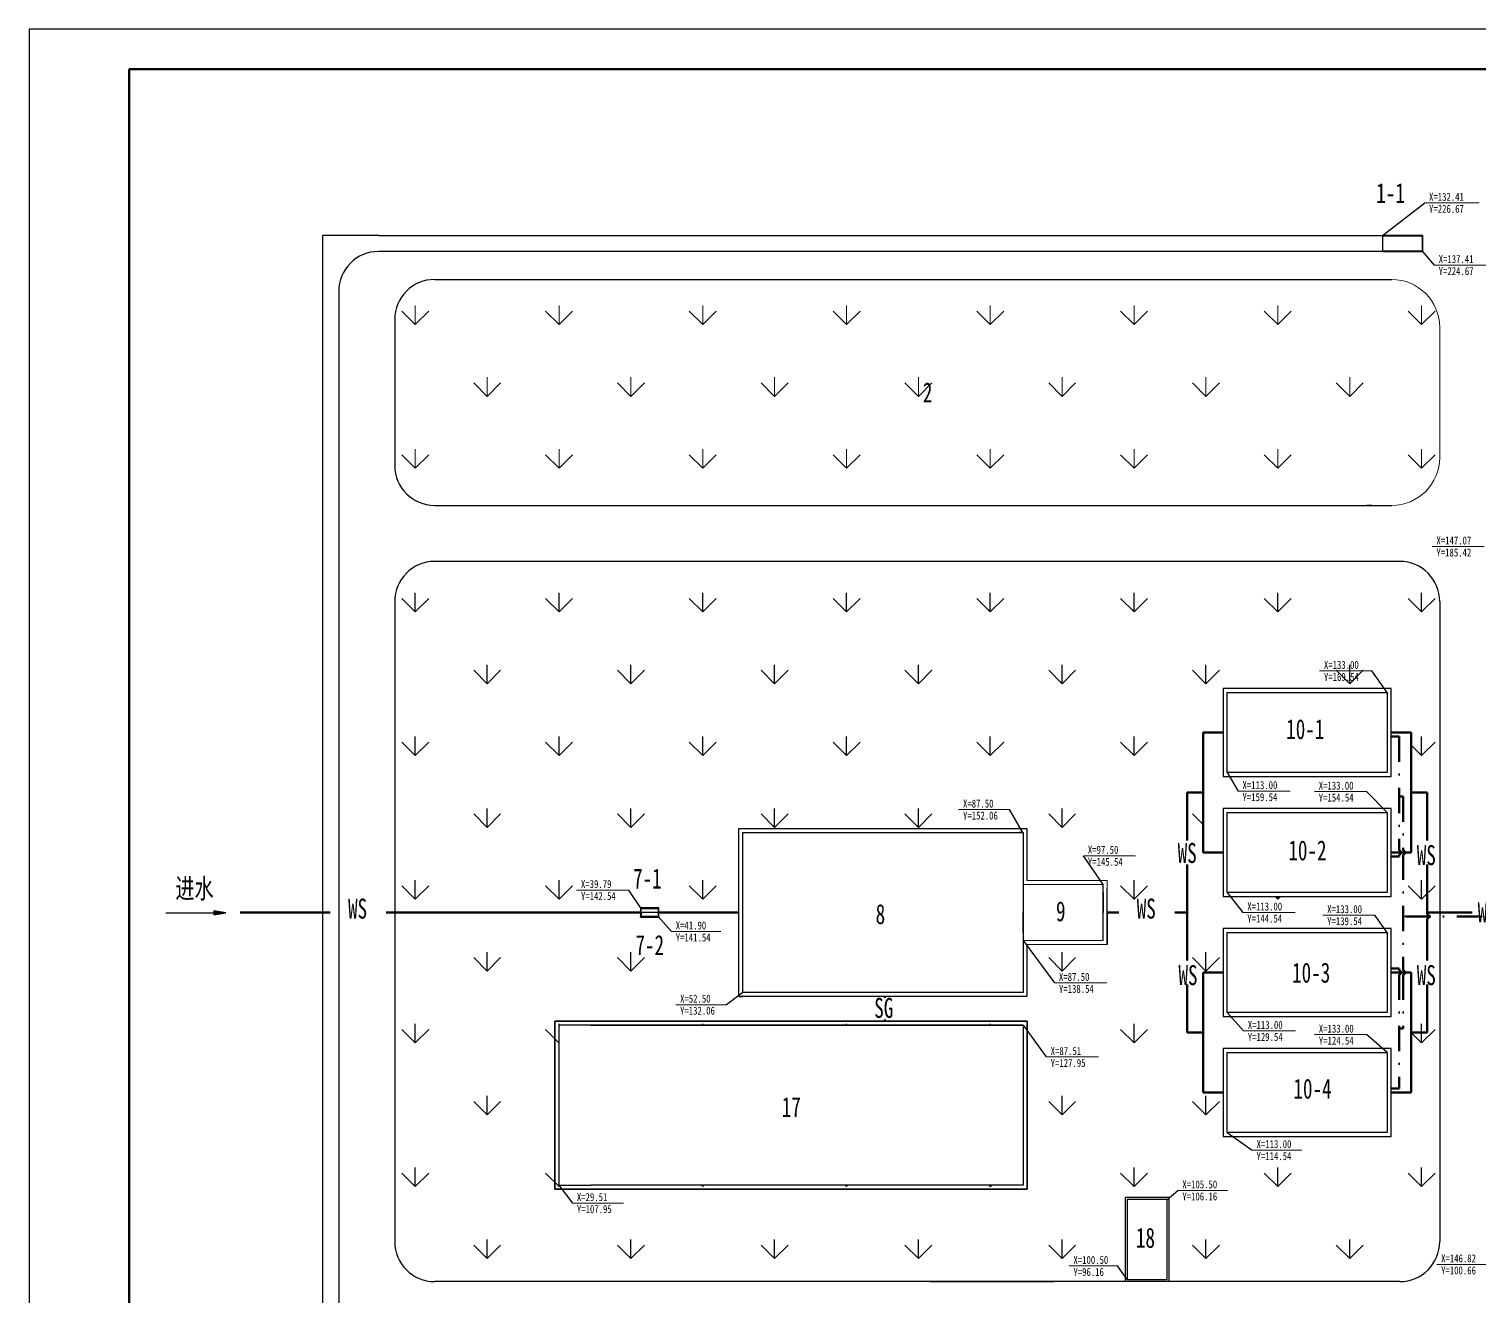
# Model space of a CAD drawing. Header units: millimetres. Extents: x 676 to 2703, y 109 to 703.
# Drawn here: x 675.8 to 1038.4, y 385.5 to 702.5 of the extents above; entities that cross this region are included whole.
import ezdxf
from ezdxf.enums import TextEntityAlignment as Align

# ---------------------------------------------------------------- set-up
doc = ezdxf.new("R2010")
doc.units = ezdxf.units.MM
doc.linetypes.add('ACAD_ISO02W100', pattern=[15, 12, -3])
doc.linetypes.add('DASHDOT2', pattern=[12.7, 6.35, -3.175, 0, -3.175])
doc.layers.get('0').update_dxf_attribs({"lineweight": 25})
doc.layers.add('图层1', color=3, linetype='Continuous', lineweight=70)
doc.layers.add('图层7', color=97, linetype='Continuous', lineweight=70)
doc.layers.add('图层2', color=5, linetype='Continuous', lineweight=70, plot=False)
doc.layers.add('图层5', color=6, linetype='Continuous', lineweight=70, plot=False)
doc.styles.add('Dim_ZB', font='txt', dxfattribs={"width": 0.8})
doc.styles.get("Standard").update_dxf_attribs({"font": 'txt', "bigfont": 'gbcbig.shx'})
doc.dimstyles.new('副本 ISO-25', dxfattribs={"dimtxt": 2.5, "dimasz": 2.5, "dimexe": 2, "dimexo": 2, "dimtad": 1, "dimlfac": 500, "dimtxsty": 'Standard', "dimblk": 'ARCHTICK', "dimcen": 2.5, "dimadec": 0, "dimazin": 0, "dimtfac": 1, "dimtmove": 0, "dimatfit": 3, "dimfxl": 1, "dimarcsym": 0})

# ---------------------------------------------------------------- blocks, each defined once
blk = doc.blocks.new('_ArchTick')
at = {"color": 0, "linetype": 'ByBlock', "const_width": 0.15}
blk.add_lwpolyline([(-0.5, -0.5), (0.5, 0.5)], dxfattribs=at)
blk = doc.blocks.new('*U20')
at = {"lineweight": 0}
blk.add_line((0, 0), (13.65, 0), dxfattribs=at)
at = {"lineweight": 0, "style": 'Dim_ZB', "width": 0.8}
blk.add_text(' X=132.41 ', height=2, dxfattribs=at).set_placement((0, 0.5))
blk.add_text(' Y=226.67 ', height=2, dxfattribs=at).set_placement((0, -0.5), align=Align.TOP_LEFT)
blk = doc.blocks.new('*U21')
at = {"lineweight": 0}
blk.add_line((0, 0), (13.65, 0), dxfattribs=at)
at = {"lineweight": 0, "style": 'Dim_ZB', "width": 0.8}
blk.add_text(' X=137.41 ', height=2, dxfattribs=at).set_placement((0, 0.5))
blk.add_text(' Y=224.67 ', height=2, dxfattribs=at).set_placement((0, -0.5), align=Align.TOP_LEFT)
blk = doc.blocks.new('*U25')
at = {"lineweight": 0}
blk.add_line((0, 0), (-13.02, 0), dxfattribs=at)
at = {"lineweight": 0, "style": 'Dim_ZB', "width": 0.8}
blk.add_text(' X=39.79 ', height=2, dxfattribs=at).set_placement((-13.02, 0.5))
blk.add_text(' Y=142.54 ', height=2, dxfattribs=at).set_placement((-13.02, -0.5), align=Align.TOP_LEFT)
blk = doc.blocks.new('*U26')
at = {"lineweight": 0}
blk.add_line((0, 0), (12.39, 0), dxfattribs=at)
at = {"lineweight": 0, "style": 'Dim_ZB', "width": 0.8}
blk.add_text(' X=41.90 ', height=2, dxfattribs=at).set_placement((0, 0.5))
blk.add_text(' Y=141.54 ', height=2, dxfattribs=at).set_placement((0, -0.5), align=Align.TOP_LEFT)
blk = doc.blocks.new('*U27')
at = {"lineweight": 0}
blk.add_line((0, 0), (-12.71, 0), dxfattribs=at)
at = {"lineweight": 0, "style": 'Dim_ZB', "width": 0.8}
blk.add_text(' X=52.50 ', height=2, dxfattribs=at).set_placement((-12.71, 0.5))
blk.add_text(' Y=132.06 ', height=2, dxfattribs=at).set_placement((-12.71, -0.5), align=Align.TOP_LEFT)
blk = doc.blocks.new('*U28')
at = {"lineweight": 0}
blk.add_line((0, 0), (-12.71, 0), dxfattribs=at)
at = {"lineweight": 0, "style": 'Dim_ZB', "width": 0.8}
blk.add_text(' X=87.50 ', height=2, dxfattribs=at).set_placement((-12.71, 0.5))
blk.add_text(' Y=152.06 ', height=2, dxfattribs=at).set_placement((-12.71, -0.5), align=Align.TOP_LEFT)
blk = doc.blocks.new('*U29')
at = {"lineweight": 0}
blk.add_line((0, 0), (13.02, 0), dxfattribs=at)
at = {"lineweight": 0, "style": 'Dim_ZB', "width": 0.8}
blk.add_text(' X=87.51 ', height=2, dxfattribs=at).set_placement((0, 0.5))
blk.add_text(' Y=127.95 ', height=2, dxfattribs=at).set_placement((0, -0.5), align=Align.TOP_LEFT)
blk = doc.blocks.new('*U30')
at = {"lineweight": 0}
blk.add_line((0, 0), (12.71, 0), dxfattribs=at)
at = {"lineweight": 0, "style": 'Dim_ZB', "width": 0.8}
blk.add_text(' X=29.51 ', height=2, dxfattribs=at).set_placement((0, 0.5))
blk.add_text(' Y=107.95 ', height=2, dxfattribs=at).set_placement((0, -0.5), align=Align.TOP_LEFT)
blk = doc.blocks.new('*U31')
at = {"lineweight": 0}
blk.add_line((0, 0), (-13.02, 0), dxfattribs=at)
at = {"lineweight": 0, "style": 'Dim_ZB', "width": 0.8}
blk.add_text(' X=133.00 ', height=2, dxfattribs=at).set_placement((-13.02, 0.5))
blk.add_text(' Y=169.54 ', height=2, dxfattribs=at).set_placement((-13.02, -0.5), align=Align.TOP_LEFT)
blk = doc.blocks.new('*U32')
at = {"lineweight": 0}
blk.add_line((0, 0), (13.02, 0), dxfattribs=at)
at = {"lineweight": 0, "style": 'Dim_ZB', "width": 0.8}
blk.add_text(' X=113.00 ', height=2, dxfattribs=at).set_placement((0, 0.5))
blk.add_text(' Y=159.54 ', height=2, dxfattribs=at).set_placement((0, -0.5), align=Align.TOP_LEFT)
blk = doc.blocks.new('*U33')
at = {"lineweight": 0}
blk.add_line((0, 0), (-13.02, 0), dxfattribs=at)
at = {"lineweight": 0, "style": 'Dim_ZB', "width": 0.8}
blk.add_text(' X=133.00 ', height=2, dxfattribs=at).set_placement((-13.02, 0.5))
blk.add_text(' Y=154.54 ', height=2, dxfattribs=at).set_placement((-13.02, -0.5), align=Align.TOP_LEFT)
blk = doc.blocks.new('*U34')
at = {"lineweight": 0}
blk.add_line((0, 0), (13.02, 0), dxfattribs=at)
at = {"lineweight": 0, "style": 'Dim_ZB', "width": 0.8}
blk.add_text(' X=113.00 ', height=2, dxfattribs=at).set_placement((0, 0.5))
blk.add_text(' Y=144.54 ', height=2, dxfattribs=at).set_placement((0, -0.5), align=Align.TOP_LEFT)
blk = doc.blocks.new('*U35')
at = {"lineweight": 0}
blk.add_line((0, 0), (-13.02, 0), dxfattribs=at)
at = {"lineweight": 0, "style": 'Dim_ZB', "width": 0.8}
blk.add_text(' X=133.00 ', height=2, dxfattribs=at).set_placement((-13.02, 0.5))
blk.add_text(' Y=139.54 ', height=2, dxfattribs=at).set_placement((-13.02, -0.5), align=Align.TOP_LEFT)
blk = doc.blocks.new('*U36')
at = {"lineweight": 0}
blk.add_line((0, 0), (13.02, 0), dxfattribs=at)
at = {"lineweight": 0, "style": 'Dim_ZB', "width": 0.8}
blk.add_text(' X=113.00 ', height=2, dxfattribs=at).set_placement((0, 0.5))
blk.add_text(' Y=129.54 ', height=2, dxfattribs=at).set_placement((0, -0.5), align=Align.TOP_LEFT)
blk = doc.blocks.new('*U37')
at = {"lineweight": 0}
blk.add_line((0, 0), (-13.02, 0), dxfattribs=at)
at = {"lineweight": 0, "style": 'Dim_ZB', "width": 0.8}
blk.add_text(' X=133.00 ', height=2, dxfattribs=at).set_placement((-13.02, 0.5))
blk.add_text(' Y=124.54 ', height=2, dxfattribs=at).set_placement((-13.02, -0.5), align=Align.TOP_LEFT)
blk = doc.blocks.new('*U38')
at = {"lineweight": 0}
blk.add_line((0, 0), (12.39, 0), dxfattribs=at)
at = {"lineweight": 0, "style": 'Dim_ZB', "width": 0.8}
blk.add_text(' X=113.00 ', height=2, dxfattribs=at).set_placement((0, 0.5))
blk.add_text(' Y=114.54 ', height=2, dxfattribs=at).set_placement((0, -0.5), align=Align.TOP_LEFT)
blk = doc.blocks.new('*U39')
at = {"lineweight": 0}
blk.add_line((0, 0), (12.39, 0), dxfattribs=at)
at = {"lineweight": 0, "style": 'Dim_ZB', "width": 0.8}
blk.add_text(' X=105.50 ', height=2, dxfattribs=at).set_placement((0, 0.5))
blk.add_text(' Y=106.16 ', height=2, dxfattribs=at).set_placement((0, -0.5), align=Align.TOP_LEFT)
blk = doc.blocks.new('*U40')
at = {"lineweight": 0}
blk.add_line((0, 0), (-12.08, 0), dxfattribs=at)
at = {"lineweight": 0, "style": 'Dim_ZB', "width": 0.8}
blk.add_text(' X=100.50 ', height=2, dxfattribs=at).set_placement((-12.08, 0.5))
blk.add_text(' Y=96.16 ', height=2, dxfattribs=at).set_placement((-12.08, -0.5), align=Align.TOP_LEFT)
blk = doc.blocks.new('*U75')
at = {"lineweight": 0}
blk.add_line((0, 0), (-13.02, 0), dxfattribs=at)
at = {"lineweight": 0, "style": 'Dim_ZB', "width": 0.8}
blk.add_text(' X=146.82 ', height=2, dxfattribs=at).set_placement((-13.02, 0.5))
blk.add_text(' Y=100.66 ', height=2, dxfattribs=at).set_placement((-13.02, -0.5), align=Align.TOP_LEFT)
blk = doc.blocks.new('*U77')
at = {"lineweight": 0}
blk.add_line((0, 0), (-13.02, 0), dxfattribs=at)
at = {"lineweight": 0, "style": 'Dim_ZB', "width": 0.8}
blk.add_text(' X=147.07 ', height=2, dxfattribs=at).set_placement((-13.02, 0.5))
blk.add_text(' Y=185.42 ', height=2, dxfattribs=at).set_placement((-13.02, -0.5), align=Align.TOP_LEFT)
blk = doc.blocks.new('*U84')
at = {"lineweight": 0}
blk.add_line((0, 0), (13.02, 0), dxfattribs=at)
at = {"lineweight": 0, "style": 'Dim_ZB', "width": 0.8}
blk.add_text(' X=87.50 ', height=2, dxfattribs=at).set_placement((0, 0.5))
blk.add_text(' Y=138.54 ', height=2, dxfattribs=at).set_placement((0, -0.5), align=Align.TOP_LEFT)
blk = doc.blocks.new('*U85')
at = {"lineweight": 0}
blk.add_line((0, 0), (13.02, 0), dxfattribs=at)
at = {"lineweight": 0, "style": 'Dim_ZB', "width": 0.8}
blk.add_text(' X=97.50 ', height=2, dxfattribs=at).set_placement((0, 0.5))
blk.add_text(' Y=145.54 ', height=2, dxfattribs=at).set_placement((0, -0.5), align=Align.TOP_LEFT)

msp = doc.modelspace()

# ---------------------------------------------------------------- hatches: boundary and pattern name
at = {"lineweight": 0}
h = msp.add_hatch(dxfattribs=at)
h.set_pattern_fill('GRASS', color=256, style=0)
h.paths.add_polyline_path([(1028.315166, 627.888366, 0.4142135624), (1016.315166, 639.888366), (777.177861, 639.888366, 0.4142135624), (767.177861, 629.888366), (767.177861, 593.402496, 0.4142135624), (777.177861, 583.402496), (1016.315166, 583.402496, 0.4142135624), (1028.315166, 595.402496)])
h.paths.add_polyline_path([(1251.912795, 559.402496, 0.4142135624), (1241.912795, 569.402496), (1064.315166, 569.402496), (1064.315166, 557.402496), (1063.315166, 557.402496), (1042.315166, 557.402496), (1042.315166, 480.638366), (1062.259768, 480.638366, -0.5773498974), (1063.125794, 482.138365), (1063.071742, 509.638366), (1067.181812, 509.638366), (1067.181812, 523.838366), (1075.181812, 523.838366), (1075.181812, 534.838366), (1076.181812, 534.838366), (1127.181812, 534.838366), (1127.181812, 533.838366), (1127.181812, 509.838366), (1127.181812, 508.838366), (1075.181812, 508.838366), (1075.181812, 509.838366), (1075.181812, 521.838366), (1069.181812, 521.838366), (1069.181812, 496.638366), (1075.181812, 496.638366), (1075.181812, 506.638366), (1075.181812, 507.638366), (1127.181812, 507.638366), (1127.181812, 506.638366), (1127.181812, 482.638366), (1127.181812, 481.638366), (1127.181812, 480.638366), (1127.181812, 456.638366), (1127.181812, 455.638366), (1076.181812, 455.638366), (1075.181812, 455.638366), (1075.181812, 466.638366), (1069.181812, 466.638366), (1069.181812, 441.438366), (1075.181812, 441.438366), (1075.181812, 453.438366), (1075.181812, 454.438366), (1127.181812, 454.438366), (1127.181812, 453.438366), (1127.181812, 429.438366), (1127.181812, 428.438366), (1076.181812, 428.438366), (1075.181812, 428.438366), (1075.181812, 440.438366), (1069.181812, 440.438366), (1068.181812, 440.438366), (1068.181812, 454.638366), (1064.181812, 454.638366), (1064.181812, 480.638366), (1042.315166, 480.638366), (1042.315166, 409.374237), (1063.315166, 409.374237), (1063.315166, 408.874237), (1063.315166, 389.374237), (1241.912795, 389.374237, 0.4142135624), (1251.912795, 399.374237)])
h.paths.add_polyline_path([(1157.181812, 465.638366), (1157.181812, 466.638366), (1157.181812, 484.638366), (1157.181812, 485.638366), (1179.181812, 485.638366), (1179.181812, 484.638366), (1179.181812, 465.638366), (1178.181812, 465.638366)], flags=16)
h.paths.add_polyline_path([(1158.181812, 466.638366), (1158.181812, 484.638366), (1178.181812, 484.638366), (1178.181812, 466.638366)], flags=0)
h.paths.add_polyline_path([(1158.181812, 489.638366), (1158.181812, 490.638366), (1158.181812, 498.638366), (1158.181812, 499.638366), (1178.181812, 499.638366), (1178.181812, 498.638366), (1178.181812, 489.638366), (1177.181812, 489.638366)], flags=16)
h.paths.add_polyline_path([(1159.181812, 490.638366), (1159.181812, 498.638366), (1177.181812, 498.638366), (1177.181812, 490.638366)], flags=0)
h.paths.add_polyline_path([(1075.181812, 480.638366), (1075.181812, 481.638366), (1075.181812, 494.638366), (1069.181812, 494.638366), (1069.181812, 495.138366, -0.4142135624), (1068.681812, 495.638366), (1068.181812, 495.638366), (1068.181812, 496.138366, -0.4142135624), (1067.681812, 496.638366), (1067.181812, 496.638366), (1067.181812, 507.138366, -0.2679491924), (1066.315787, 507.638366), (1065.181812, 507.638366), (1065.181812, 481.638366), (1065.181812, 455.638366), (1067.681812, 455.638366, -0.4142135624), (1068.181812, 456.138366), (1068.181812, 466.138366, -1), (1068.181812, 467.138366), (1068.181812, 467.638366), (1068.681812, 467.638366, -0.4142135624), (1069.181812, 468.138366), (1069.181812, 468.638366), (1075.181812, 468.638366)], flags=17)
h.paths.add_polyline_path([(898.097899, 615.395431), (902.577899, 615.395431), (902.577899, 607.895431), (898.097899, 607.895431)], flags=24)
h.paths.add_polyline_path([(1059.968475, 536.812093), (1071.101808, 536.812093), (1071.101808, 539.812093), (1059.968475, 539.812093)], flags=24)
h.paths.add_polyline_path([(1059.968475, 539.812093), (1071.368475, 539.812093), (1071.368475, 542.812093), (1059.968475, 542.812093)], flags=24)
h.paths.add_polyline_path([(1144.964383, 510.071229), (1156.097717, 510.071229), (1156.097717, 513.071229), (1144.964383, 513.071229)], flags=24)
h.paths.add_polyline_path([(1144.964383, 513.071229), (1156.364383, 513.071229), (1156.364383, 516.071229), (1144.964383, 516.071229)], flags=24)
h.paths.add_polyline_path([(1051.647365, 510.280228), (1063.314032, 510.280228), (1063.314032, 513.280228), (1051.647365, 513.280228)], flags=24)
h.paths.add_polyline_path([(1051.647365, 513.280228), (1063.047365, 513.280228), (1063.047365, 516.280228), (1051.647365, 516.280228)], flags=24)
h.paths.add_polyline_path([(1144.672684, 487.436229), (1156.339351, 487.436229), (1156.339351, 490.436229), (1144.672684, 490.436229)], flags=24)
h.paths.add_polyline_path([(1144.672684, 490.436229), (1156.072684, 490.436229), (1156.072684, 493.436229), (1144.672684, 493.436229)], flags=24)
h.paths.add_polyline_path([(1047.691441, 490.858717), (1058.824774, 490.858717), (1058.824774, 493.858717), (1047.691441, 493.858717)], flags=24)
h.paths.add_polyline_path([(1047.691441, 493.858717), (1059.091441, 493.858717), (1059.091441, 496.858717), (1047.691441, 496.858717)], flags=24)
h.paths.add_polyline_path([(1142.408488, 449.388456), (1154.075155, 449.388456), (1154.075155, 452.388456), (1142.408488, 452.388456)], flags=24)
h.paths.add_polyline_path([(1142.408488, 452.388456), (1153.808488, 452.388456), (1153.808488, 455.388456), (1142.408488, 455.388456)], flags=24)
h.paths.add_polyline_path([(1050.446378, 457.594893), (1062.113045, 457.594893), (1062.113045, 460.594893), (1050.446378, 460.594893)], flags=24)
h.paths.add_polyline_path([(1050.446378, 460.594893), (1061.846378, 460.594893), (1061.846378, 463.594893), (1050.446378, 463.594893)], flags=24)
h.paths.add_polyline_path([(1131.403788, 421.562021), (1142.537122, 421.562021), (1142.537122, 424.562021), (1131.403788, 424.562021)], flags=24)
h.paths.add_polyline_path([(1131.403788, 424.562021), (1142.803788, 424.562021), (1142.803788, 427.562021), (1131.403788, 427.562021)], flags=24)
h.paths.add_polyline_path([(1161.777855, 500.493813), (1173.177855, 500.493813), (1173.177855, 503.493813), (1161.777855, 503.493813)], flags=24)
h.paths.add_polyline_path([(1161.777855, 503.493813), (1172.911188, 503.493813), (1172.911188, 506.493813), (1161.777855, 506.493813)], flags=24)
h.paths.add_polyline_path([(1144.614844, 494.503585), (1156.281511, 494.503585), (1156.281511, 497.503585), (1144.614844, 497.503585)], flags=24)
h.paths.add_polyline_path([(1144.614844, 497.503585), (1156.014844, 497.503585), (1156.014844, 500.503585), (1144.614844, 500.503585)], flags=24)
h.paths.add_polyline_path([(1182.45745, 484.496758), (1194.124117, 484.496758), (1194.124117, 487.496758), (1182.45745, 487.496758)], flags=24)
h.paths.add_polyline_path([(1182.45745, 487.496758), (1193.85745, 487.496758), (1193.85745, 490.496758), (1182.45745, 490.496758)], flags=24)
h.paths.add_polyline_path([(1162.373159, 456.600146), (1174.039826, 456.600146), (1174.039826, 459.600146), (1162.373159, 459.600146)], flags=24)
h.paths.add_polyline_path([(1162.373159, 459.600146), (1174.039826, 459.600146), (1174.039826, 462.600146), (1162.373159, 462.600146)], flags=24)
h.paths.add_polyline_path([(1165.417526, 490.06438), (1170.946098, 490.06438), (1170.946098, 485.56438), (1165.417526, 485.56438)], flags=24)
h.paths.add_polyline_path([(1039.136115, 523.642433), (1048.836115, 523.642433), (1048.836115, 516.142433), (1039.136115, 516.142433)], flags=9)
h.paths.add_polyline_path([(1129.158294, 467.934875), (1136.438294, 467.934875), (1136.438294, 460.377732), (1129.158294, 460.377732)], flags=24)
h.paths.add_polyline_path([(1129.215556, 454.90998), (1136.495556, 454.90998), (1136.495556, 447.352837), (1129.215556, 447.352837)], flags=24)
h.paths.add_polyline_path([(1129.158294, 505.522716), (1136.438294, 505.522716), (1136.438294, 497.965573), (1129.158294, 497.965573)], flags=24)
h.paths.add_polyline_path([(1129.215556, 518.547611), (1136.495556, 518.547611), (1136.495556, 510.990468), (1129.215556, 510.990468)], flags=24)
h.paths.add_polyline_path([(1042.60143, 447.22416), (1049.94143, 447.22416), (1049.94143, 439.067018), (1042.60143, 439.067018)], flags=24)
h.paths.add_polyline_path([(1227.333511, 474.370965), (1234.613511, 474.370965), (1234.613511, 466.813822), (1227.333511, 466.813822)], flags=24)
h.paths.add_polyline_path([(1143.93299, 486.370965), (1151.21299, 486.370965), (1151.21299, 478.813822), (1143.93299, 478.813822)], flags=24)
h.paths.add_polyline_path([(1036.528708, 485.463868), (1043.808708, 485.463868), (1043.808708, 477.906725), (1036.528708, 477.906725)], flags=9)
h.paths.add_polyline_path([(1165.199629, 479.445976), (1171.919629, 479.445976), (1171.919629, 471.945976), (1165.199629, 471.945976)], flags=8)
h.paths.add_polyline_path([(1163.78295, 498.787663), (1170.56295, 498.787663), (1170.56295, 491.23052), (1163.78295, 491.23052)], flags=8)
at = {"lineweight": 25}
h = msp.add_hatch(dxfattribs=at)
h.set_pattern_fill('GRASS', color=256, style=0)
h.paths.add_polyline_path([(974.181812, 536.638366), (974.181812, 537.638366), (1016.181812, 537.638366), (1016.181812, 536.638366), (1016.181812, 526.638366), (1021.181812, 526.638366), (1021.181812, 496.638366), (1019.681812, 496.638366, -0.4142135624), (1019.181812, 496.138366), (1019.181812, 480.638366), (1019.742574, 480.638366), (1025.681812, 480.638366, 0.4142135624), (1025.181812, 481.138366), (1025.181812, 481.638366), (1028.315166, 481.638366), (1028.315166, 559.402496, 0.4142135624), (1018.315166, 569.402496), (777.177861, 569.402496, 0.4142135624), (767.177861, 559.402496), (767.177861, 481.638366), (828.561812, 481.638366), (828.561812, 482.638366), (828.561812, 482.838366), (833.181812, 482.838366), (833.181812, 482.638366), (833.181812, 481.638366), (853.181812, 481.638366), (853.181812, 502.609411), (925.111046, 502.609411), (925.111046, 487.638366), (945.181812, 487.638366), (945.181812, 481.638366), (945.181812, 475.638366), (944.181812, 475.638366), (925.111046, 475.638366), (925.111046, 460.667322), (853.181812, 460.667322), (853.181812, 481.638366), (833.181812, 481.638366), (833.181812, 480.438366), (832.981812, 480.438366), (828.561812, 480.438366), (828.561812, 480.638366), (828.561812, 481.638366), (767.177861, 481.638366), (767.177861, 399.374237, 0.4142135624), (777.177861, 389.374237), (949.672241, 389.374237), (949.672241, 410.374237), (950.172241, 410.374237), (960.672241, 410.374237), (960.672241, 409.874237), (960.672241, 389.374237), (1018.315166, 389.374237, 0.4142135624), (1028.315166, 399.374237), (1028.315166, 480.638366), (1024.181812, 480.638366), (1019.742574, 480.638366), (1019.181812, 480.638366), (1019.181812, 467.138366, -0.4142135624), (1019.681812, 466.638366), (1021.181812, 466.638366), (1021.181812, 436.638366), (1016.181812, 436.638366), (1016.181812, 425.638366), (1015.181812, 425.638366), (974.181812, 425.638366), (974.181812, 426.638366), (974.181812, 436.638366), (969.181812, 436.638366), (969.181812, 466.638366), (974.181812, 466.638366), (974.181812, 476.638366), (974.181812, 477.638366), (1016.181812, 477.638366), (1016.181812, 476.638366), (1016.181812, 467.638366), (1018.181812, 467.638366), (1018.181812, 467.138366, -0.4142135624), (1018.681812, 466.638366), (1019.681812, 466.638366, 0.4142135624), (1019.181812, 467.138366), (1019.181812, 496.138366, 0.4142135624), (1019.681812, 496.638366), (1018.681812, 496.638366, -0.4142135624), (1018.181812, 496.138366), (1018.181812, 495.638366), (1016.181812, 495.638366), (1016.181812, 485.638366), (1015.181812, 485.638366), (974.181812, 485.638366), (974.181812, 486.638366), (974.181812, 496.638366), (969.181812, 496.638366), (969.181812, 526.638366), (974.181812, 526.638366)])
h.paths.add_polyline_path([(925.190629, 454.461712), (925.190629, 412.461712), (807.190629, 412.461712), (807.190629, 454.461712)], flags=16)
h.paths.add_polyline_path([(815.190629, 454.461712), (925.190629, 454.461712), (925.190629, 453.461712), (925.190629, 412.461712), (924.190629, 412.461712), (815.190629, 412.461712), (807.190629, 412.461712), (807.190629, 413.461712), (807.190629, 454.461712), (808.190629, 454.461712)], flags=0)
h.paths.add_polyline_path([(924.190629, 453.461712), (924.190629, 413.461712), (816.190629, 413.461712), (808.190629, 413.461712), (808.190629, 453.461712)], flags=0)
h.paths.add_polyline_path([(813.731742, 484.262736), (825.398409, 484.262736), (825.398409, 487.262736), (813.731742, 487.262736)], flags=25)
h.paths.add_polyline_path([(813.731742, 487.262736), (824.331742, 487.262736), (824.331742, 490.262736), (813.731742, 490.262736)], flags=25)
h.paths.add_polyline_path([(837.413569, 473.905373), (848.546903, 473.905373), (848.546903, 476.905373), (837.413569, 476.905373)], flags=25)
h.paths.add_polyline_path([(837.413569, 476.905373), (847.213569, 476.905373), (847.213569, 479.905373), (837.413569, 479.905373)], flags=25)
h.paths.add_polyline_path([(838.500213, 455.60315), (849.900213, 455.60315), (849.900213, 458.60315), (838.500213, 458.60315)], flags=24)
h.paths.add_polyline_path([(838.500213, 458.60315), (848.833547, 458.60315), (848.833547, 461.60315), (838.500213, 461.60315)], flags=24)
h.paths.add_polyline_path([(909.201625, 504.375564), (920.601625, 504.375564), (920.601625, 507.375564), (909.201625, 507.375564)], flags=24)
h.paths.add_polyline_path([(909.201625, 507.375564), (919.534958, 507.375564), (919.534958, 510.375564), (909.201625, 510.375564)], flags=24)
h.paths.add_polyline_path([(934.592187, 458.924881), (946.258854, 458.924881), (946.258854, 461.924881), (934.592187, 461.924881)], flags=24)
h.paths.add_polyline_path([(934.592187, 461.924881), (944.92552, 461.924881), (944.92552, 464.924881), (934.592187, 464.924881)], flags=24)
h.paths.add_polyline_path([(930.217273, 488.691972), (941.88394, 488.691972), (941.88394, 491.691972), (930.217273, 491.691972)], flags=25)
h.paths.add_polyline_path([(930.217273, 491.691972), (940.550606, 491.691972), (940.550606, 494.691972), (930.217273, 494.691972)], flags=25)
h.paths.add_polyline_path([(931.096955, 442.530797), (942.763622, 442.530797), (942.763622, 445.530797), (931.096955, 445.530797)], flags=24)
h.paths.add_polyline_path([(931.096955, 445.530797), (941.163622, 445.530797), (941.163622, 448.530797), (931.096955, 448.530797)], flags=24)
h.paths.add_polyline_path([(812.716165, 406.008072), (824.116165, 406.008072), (824.116165, 409.008072), (812.716165, 409.008072)], flags=24)
h.paths.add_polyline_path([(812.716165, 409.008072), (822.782831, 409.008072), (822.782831, 412.008072), (812.716165, 412.008072)], flags=24)
h.paths.add_polyline_path([(999.378456, 539.047085), (1011.045122, 539.047085), (1011.045122, 542.047085), (999.378456, 542.047085)], flags=24)
h.paths.add_polyline_path([(999.378456, 542.047085), (1010.511789, 542.047085), (1010.511789, 545.047085), (999.378456, 545.047085)], flags=24)
h.paths.add_polyline_path([(980.23348, 478.645424), (991.900146, 478.645424), (991.900146, 481.645424), (980.23348, 481.645424)], flags=25)
h.paths.add_polyline_path([(980.23348, 481.645424), (990.83348, 481.645424), (990.83348, 484.645424), (980.23348, 484.645424)], flags=25)
h.paths.add_polyline_path([(1000.194075, 477.981825), (1011.860742, 477.981825), (1011.860742, 480.981825), (1000.194075, 480.981825)], flags=25)
h.paths.add_polyline_path([(1000.194075, 480.981825), (1011.327409, 480.981825), (1011.327409, 483.981825), (1000.194075, 483.981825)], flags=25)
h.paths.add_polyline_path([(982.547144, 419.249766), (993.680478, 419.249766), (993.680478, 422.249766), (982.547144, 422.249766)], flags=24)
h.paths.add_polyline_path([(982.547144, 422.249766), (993.147144, 422.249766), (993.147144, 425.249766), (982.547144, 425.249766)], flags=24)
h.paths.add_polyline_path([(964.006802, 409.176525), (974.873469, 409.176525), (974.873469, 412.176525), (964.006802, 412.176525)], flags=24)
h.paths.add_polyline_path([(964.006802, 412.176525), (975.140136, 412.176525), (975.140136, 415.176525), (964.006802, 415.176525)], flags=24)
h.paths.add_polyline_path([(936.786432, 390.287754), (946.853099, 390.287754), (946.853099, 393.287754), (936.786432, 393.287754)], flags=24)
h.paths.add_polyline_path([(936.786432, 393.287754), (947.653099, 393.287754), (947.653099, 396.287754), (936.786432, 396.287754)], flags=24)
h.paths.add_polyline_path([(1012.538382, 399.685066), (1023.938382, 399.685066), (1023.938382, 402.685066), (1012.538382, 402.685066)], flags=24)
h.paths.add_polyline_path([(1012.538382, 402.685066), (1024.205049, 402.685066), (1024.205049, 405.685066), (1012.538382, 405.685066)], flags=24)
h.paths.add_polyline_path([(885.735392, 461.551787), (893.035392, 461.551787), (893.035392, 453.994644), (885.735392, 453.994644)], flags=25)
h.paths.add_polyline_path([(1021.313452, 499.735204), (1028.593452, 499.735204), (1028.593452, 492.178061), (1021.313452, 492.178061)], flags=9)
h.paths.add_polyline_path([(961.770172, 469.735204), (969.050172, 469.735204), (969.050172, 462.178061), (961.770172, 462.178061)], flags=25)
h.paths.add_polyline_path([(961.565785, 500.275382), (968.845785, 500.275382), (968.845785, 492.718239), (961.565785, 492.718239)], flags=24)
h.paths.add_polyline_path([(1021.313452, 469.735204), (1028.593452, 469.735204), (1028.593452, 462.178061), (1021.313452, 462.178061)], flags=9)
h.paths.add_polyline_path([(951.333511, 486.370965), (958.613511, 486.370965), (958.613511, 478.813822), (951.333511, 478.813822)], flags=25)
h.paths.add_polyline_path([(862.915349, 436.79935), (869.655349, 436.79935), (869.655349, 429.242207), (862.915349, 429.242207)], flags=8)
h.paths.add_polyline_path([(826.141313, 477.28116), (835.681313, 477.28116), (835.681313, 469.724017), (826.141313, 469.724017)], flags=25)
h.paths.add_polyline_path([(825.659619, 493.922695), (834.999619, 493.922695), (834.999619, 486.365552), (825.659619, 486.365552)], flags=25)
msp.add_hatch(color=256, dxfattribs=at).paths.add_polyline_path([(722.022548, 481.028675), (725.022548, 481.528675), (722.022548, 482.028675)])

# ---------------------------------------------------------------- linework, layer by layer
for p, q in [((675.802068, 702.506476), (675.802068, 108.506476)), ((1516.802068, 702.506476), (675.802068, 702.506476)), ((763.177861, 650.888366), (749.177861, 650.888366)), ((749.177861, 650.888366), (749.177861, 636.888366)), ((763.177861, 650.888366), (1014.100878, 650.888366)), ((1024.000878, 650.888366), (1014.000878, 650.888366)), ((1014.000878, 650.888366), (1014.000878, 646.988366)), ((1014.100878, 646.988366), (1014.100878, 650.788366)), ((1014.100878, 650.788366), (1023.900878, 650.788366)), ((1023.900878, 650.788366), (1023.900878, 646.988366)), ((1024.000878, 650.888366), (1024.000878, 646.888366)), ((1018.100878, 646.888366), (763.177861, 646.888366)), ((1014.000878, 646.888366), (1024.000878, 646.888366)), ((1023.900878, 646.988366), (1014.100878, 646.988366)), ((777.177861, 639.888366), (1011.315166, 639.888366)), ((777.177861, 639.888366), (1016.315166, 639.888366)), ((749.177861, 636.888366), (749.177861, 197.555922)), ((753.177861, 636.888366), (753.177861, 211.555922)), ((767.177861, 629.888366), (767.177861, 593.402496)), ((777.177861, 583.402496), (1009.983523, 583.402496)), ((777.177861, 583.402496), (1010.803694, 583.402496)), ((777.177861, 583.402496), (1009.983523, 583.402496)), ((777.177861, 583.402496), (1016.315166, 583.402496)), ((1011.315166, 583.402496), (1009.983523, 583.402496)), ((1018.315166, 569.402496), (777.177861, 569.402496)), ((1011.315166, 569.402496), (1001.315166, 569.402496)), ((767.177861, 559.402496), (767.177861, 399.374237)), ((1028.315166, 559.402496), (1028.315166, 399.374237)), ((1016.181812, 537.638366), (974.181812, 537.638366)), ((974.181812, 537.638366), (974.181812, 536.638366)), ((974.181812, 536.638366), (974.181812, 516.638366)), ((975.181812, 526.638366), (975.181812, 536.638366)), ((975.181812, 536.638366), (1015.181812, 536.638366)), ((1015.181812, 536.638366), (1015.181812, 516.638366)), ((1016.181812, 536.638366), (1016.181812, 537.638366)), ((1016.181812, 515.638366), (1016.181812, 536.638366)), ((975.181812, 516.638366), (975.181812, 526.638366)), ((974.181812, 516.638366), (974.181812, 515.638366)), ((974.181812, 515.638366), (1015.181812, 515.638366)), ((1015.181812, 516.638366), (975.181812, 516.638366)), ((1015.181812, 515.638366), (1016.181812, 515.638366)), ((1016.181812, 507.638366), (974.181812, 507.638366)), ((974.181812, 507.638366), (974.181812, 506.638366)), ((1016.181812, 506.638366), (1016.181812, 507.638366)), ((974.181812, 506.638366), (974.181812, 486.638366)), ((975.181812, 496.638366), (975.181812, 506.638366)), ((975.181812, 506.638366), (1015.181812, 506.638366)), ((1015.181812, 506.638366), (1015.181812, 486.638366)), ((1016.181812, 485.638366), (1016.181812, 506.638366)), ((853.181812, 460.667322), (853.181812, 502.609411)), ((853.181812, 502.609411), (854.181812, 502.609411)), ((854.181812, 502.609411), (925.111046, 502.609411)), ((854.181812, 501.667322), (924.181812, 501.667322)), ((854.181812, 501.609411), (854.181812, 501.667322)), ((854.181812, 461.667322), (854.181812, 501.609411)), ((924.175385, 501.673749), (923.233296, 501.673749)), ((924.168957, 501.667322), (924.181812, 501.667322)), ((924.181812, 501.667322), (924.181812, 461.667322)), ((925.111046, 502.609411), (925.111046, 489.638366)), ((975.181812, 486.638366), (975.181812, 496.638366)), ((924.181812, 486.638366), (924.181812, 476.638366)), ((924.181812, 486.638366), (924.181812, 476.638366)), ((944.181812, 481.638366), (944.181812, 488.638366)), ((944.181812, 486.638366), (944.181812, 481.638366)), ((945.181812, 486.638366), (945.181812, 487.638366)), ((945.181812, 481.638366), (945.181812, 487.638366)), ((945.181812, 473.638366), (945.181812, 486.638366)), ((974.181812, 486.638366), (974.181812, 485.638366)), ((1015.181812, 486.638366), (975.181812, 486.638366)), ((833.181812, 482.838366), (828.561812, 482.838366)), ((828.561812, 482.838366), (828.561812, 482.638366)), ((828.561812, 482.638366), (828.561812, 480.638366)), ((828.761812, 482.638366), (832.981812, 482.638366)), ((828.761812, 481.638366), (828.761812, 482.638366)), ((832.981812, 482.638366), (832.981812, 481.638366)), ((833.181812, 482.638366), (833.181812, 482.838366)), ((833.181812, 480.438366), (833.181812, 482.638366)), ((974.181812, 485.638366), (1015.181812, 485.638366)), ((1015.181812, 485.638366), (1016.181812, 485.638366)), ((709.978435, 481.528675), (722.022548, 481.528675)), ((722.022548, 482.028675), (722.022548, 481.028675)), ((725.022548, 481.528675), (722.022548, 482.028675)), ((722.022548, 481.028675), (725.022548, 481.528675)), ((828.561812, 480.438366), (828.561812, 480.638366)), ((828.561812, 480.438366), (832.981812, 480.438366)), ((828.761812, 481.638366), (828.761812, 480.638366)), ((832.981812, 481.638366), (828.761812, 481.638366)), ((832.981812, 480.638366), (828.761812, 480.638366)), ((832.981812, 481.638366), (832.981812, 480.638366)), ((832.981812, 480.438366), (833.181812, 480.438366)), ((924.181812, 476.609411), (924.181812, 481.638366)), ((944.181812, 474.638366), (944.181812, 481.638366)), ((944.181812, 474.638366), (944.181812, 481.638366)), ((945.181812, 481.638366), (945.181812, 473.638366)), ((1016.181812, 477.638366), (974.181812, 477.638366)), ((974.181812, 477.638366), (974.181812, 476.638366)), ((974.181812, 476.638366), (974.181812, 456.638366)), ((975.181812, 466.638366), (975.181812, 476.638366)), ((975.181812, 476.638366), (1015.181812, 476.638366)), ((1015.181812, 476.638366), (1015.181812, 456.638366)), ((1016.181812, 476.638366), (1016.181812, 477.638366)), ((1016.181812, 455.638366), (1016.181812, 476.638366)), ((925.111046, 473.638366), (925.111046, 460.667322)), ((975.181812, 456.638366), (975.181812, 466.638366)), ((853.181812, 460.667322), (854.181812, 460.667322)), ((924.181812, 461.667322), (854.181812, 461.667322)), ((925.111046, 460.667322), (854.181812, 460.667322)), ((808.190629, 454.461712), (807.190629, 454.461712)), ((807.190629, 454.461712), (807.190629, 413.461712)), ((815.190629, 454.461712), (808.190629, 454.461712)), ((924.190629, 453.461712), (808.190629, 453.461712)), ((808.190629, 453.461712), (808.190629, 413.461712)), ((925.190629, 454.461712), (815.190629, 454.461712)), ((816.190629, 453.461712), (924.190629, 453.461712)), ((924.190629, 453.461712), (924.190629, 413.461712)), ((925.190629, 453.461712), (925.190629, 454.461712)), ((925.190629, 412.461712), (925.190629, 453.461712)), ((974.181812, 456.638366), (974.181812, 455.638366)), ((974.181812, 455.638366), (1015.181812, 455.638366)), ((1015.181812, 456.638366), (975.181812, 456.638366)), ((1015.181812, 455.638366), (1016.181812, 455.638366)), ((1016.181812, 447.638366), (974.181812, 447.638366)), ((974.181812, 447.638366), (974.181812, 446.638366)), ((974.181812, 446.638366), (974.181812, 426.638366)), ((975.181812, 436.638366), (975.181812, 446.638366)), ((975.181812, 446.638366), (1015.181812, 446.638366)), ((1015.181812, 446.638366), (1015.181812, 426.638366)), ((1016.181812, 446.638366), (1016.181812, 447.638366)), ((1016.181812, 425.638366), (1016.181812, 446.638366)), ((975.181812, 426.638366), (975.181812, 436.638366)), ((974.181812, 426.638366), (974.181812, 425.638366)), ((974.181812, 425.638366), (1015.181812, 425.638366)), ((1015.181812, 426.638366), (975.181812, 426.638366)), ((1015.181812, 425.638366), (1016.181812, 425.638366)), ((807.190629, 413.461712), (807.190629, 412.461712)), ((808.190629, 413.461712), (816.190629, 413.461712)), ((924.190629, 413.461712), (816.190629, 413.461712)), ((807.190629, 412.461712), (815.190629, 412.461712)), ((815.190629, 412.461712), (924.190629, 412.461712)), ((924.190629, 412.461712), (925.190629, 412.461712)), ((950.172241, 410.374237), (949.672241, 410.374237)), ((949.672241, 410.374237), (949.672241, 389.374237)), ((960.672241, 410.374237), (950.172241, 410.374237)), ((950.172241, 409.874237), (950.172241, 399.874237)), ((960.172241, 409.874237), (950.172241, 409.874237)), ((960.172241, 389.874237), (960.172241, 409.874237)), ((960.672241, 409.874237), (960.672241, 410.374237)), ((960.672241, 389.374237), (960.672241, 409.874237)), ((950.172241, 399.874237), (950.172241, 389.874237)), ((950.172241, 399.874237), (950.172241, 389.874237)), ((1018.315166, 389.374237), (777.177861, 389.374237)), ((900.856617, 389.374237), (931.356617, 389.374237)), ((931.356617, 389.374237), (931.856617, 389.374237)), ((950.172241, 389.874237), (960.172241, 389.874237))]:
    msp.add_line(p, q, dxfattribs=at)
at = {"lineweight": 100}
for q in [(700.802068, 118.506476), (1506.802068, 692.506476)]:
    msp.add_line((700.802068, 692.506476), q, dxfattribs=at)
at = {"lineweight": 0}
for p, q in [((1028.315166, 595.402496), (1028.315166, 627.888366)), ((925.111046, 489.638366), (945.181812, 489.638366)), ((945.181812, 489.638366), (945.181812, 487.638366)), ((944.181812, 488.638366), (924.181812, 488.638366)), ((944.181812, 474.638366), (924.181812, 474.638366)), ((925.111046, 473.638366), (945.181812, 473.638366))]:
    msp.add_line(p, q, dxfattribs=at)
at = {"lineweight": 25}
msp.add_lwpolyline([(925.111046, 473.638366), (925.111046, 460.667322), (853.181812, 460.667322), (853.181812, 502.609411), (925.111046, 502.609411), (925.111046, 489.638366)], dxfattribs=at)
msp.add_lwpolyline([(807.190629, 454.461712), (925.190629, 454.461712), (925.190629, 412.461712), (807.190629, 412.461712)], close=True, dxfattribs=at)
msp.add_lwpolyline([(807.190629, 454.461712), (925.190629, 454.461712), (925.190629, 412.461712), (807.190629, 412.461712)], close=True, dxfattribs=at)
for centre, start, end in [((763.177861, 636.888366), 90, 180), ((777.177861, 629.888366), 90, 180), ((777.177861, 593.402496), 180, 270), ((777.177861, 559.402496), 90, 180), ((1018.315166, 559.402496), 0, 90), ((777.177861, 399.374237), 180, 270), ((1018.315166, 399.374237), 270, 0)]:
    msp.add_arc(centre, 10, start, end, dxfattribs=at)
at = {"lineweight": 0}
for centre, start, end in [((1016.315166, 627.888366), 0, 90), ((1016.315166, 595.402496), 270, 360)]:
    msp.add_arc(centre, 12, start, end, dxfattribs=at)
at = {"layer": '图层1', "lineweight": 50}
for p, q in [((969.181812, 526.638366), (974.181812, 526.638366)), ((969.181812, 526.638366), (969.181812, 496.638366)), ((1021.181812, 526.638366), (1016.181812, 526.638366)), ((1021.181812, 526.638366), (1021.181812, 496.638366)), ((965.181812, 511.638366), (969.181812, 511.638366)), ((965.181812, 499.638366), (965.181812, 511.638366)), ((965.181812, 511.638366), (969.181812, 511.638366)), ((1025.181812, 511.638366), (1021.181812, 511.638366)), ((1025.181812, 511.638366), (1025.181812, 499.638366)), ((965.181812, 481.638366), (965.181812, 493.638366)), ((969.181812, 496.638366), (974.181812, 496.638366)), ((1021.181812, 496.638366), (1016.181812, 496.638366)), ((1025.181812, 493.638366), (1025.181812, 481.638366)), ((728.561812, 481.638366), (751.012428, 481.638366)), ((765.0611, 481.638366), (828.561812, 481.638366)), ((853.181812, 481.638366), (833.181812, 481.638366)), ((945.181812, 481.638366), (948.083045, 481.638366)), ((962.131716, 481.638366), (965.181812, 481.638366)), ((965.181812, 481.638366), (965.181812, 469.638366)), ((1025.181812, 481.638366), (1025.181812, 481.138366)), ((1025.181812, 481.638366), (1036.40712, 481.638366)), ((1025.181812, 481.638366), (1025.181812, 481.138366)), ((1025.181812, 480.138366), (1025.181812, 469.638366)), ((969.181812, 466.638366), (974.181812, 466.638366)), ((969.181812, 466.638366), (969.181812, 436.638366)), ((1021.181812, 466.638366), (1016.181812, 466.638366)), ((1021.181812, 466.638366), (1021.181812, 436.638366)), ((965.181812, 463.638366), (965.181812, 451.638366)), ((1025.181812, 463.638366), (1025.181812, 451.638366)), ((965.181812, 451.638366), (969.181812, 451.638366)), ((1025.181812, 451.638366), (1021.181812, 451.638366)), ((969.181812, 436.638366), (974.181812, 436.638366)), ((1021.181812, 436.638366), (1016.181812, 436.638366))]:
    msp.add_line(p, q, dxfattribs=at)
msp.add_arc((1025.181812, 480.638366), 0.5, 270, 90, dxfattribs=at)
at = {"layer": '图层2', "linetype": 'DASHDOT2', "lineweight": 50}
for p, q in [((1018.181812, 525.638366), (1016.181812, 525.638366)), ((1018.181812, 525.638366), (1018.181812, 497.138366)), ((1018.181812, 510.638366), (1019.181812, 510.638366)), ((1019.181812, 510.638366), (1019.181812, 497.138366)), ((1016.181812, 495.638366), (1018.181812, 495.638366)), ((1018.181812, 496.138366), (1018.181812, 495.638366)), ((1019.181812, 496.138366), (1019.181812, 467.138366)), ((1016.181812, 467.638366), (1018.181812, 467.638366)), ((1018.181812, 467.638366), (1018.181812, 467.138366)), ((1018.181812, 466.138366), (1018.181812, 437.638366)), ((1019.181812, 466.138366), (1019.181812, 452.638366)), ((1019.181812, 452.638366), (1018.181812, 452.638366)), ((1016.181812, 437.638366), (1018.181812, 437.638366))]:
    msp.add_line(p, q, dxfattribs=at)
at = {"layer": '图层2', "lineweight": 25}
msp.add_line((1019.742574, 480.638366), (1019.181812, 480.638366), dxfattribs=at)
at = {"layer": '图层2', "color": 5, "linetype": 'DASHDOT2', "lineweight": 50}
msp.add_line((1019.742574, 480.638366), (1064.181812, 480.638366), dxfattribs=at)
at = {"layer": '图层2', "linetype": 'DASHDOT2', "lineweight": 50}
for centre in [(1018.181812, 496.638366), (1019.181812, 496.638366), (1018.181812, 466.638366), (1019.181812, 466.638366)]:
    msp.add_arc(centre, 0.5, 270, 90, dxfattribs=at)
at = {"layer": '图层7', "linetype": 'ACAD_ISO02W100', "lineweight": 100}
for p, q in [((889.646429, 460.667322), (889.646429, 460.331266)), ((889.646429, 454.912083), (889.646429, 454.461712))]:
    msp.add_line(p, q, dxfattribs=at)

# ---------------------------------------------------------------- block references
at = {"layer": '图层5', "lineweight": 25}
for name, p in [('*U20', (1024.54884, 659.063753)), ('*U21', (1026.956483, 643.49248)), ('*U31', (1011.301512, 542.047085)), ('*U32', (977.942037, 511.989687)), ('*U33', (1010.000657, 511.866997)), ('*U28', (920.810299, 507.375564)), ('*U25', (825.654798, 487.262736)), ('*U34', (979.13348, 481.645424)), ('*U35', (1012.117132, 480.981825)), ('*U26', (836.313569, 476.905373)), ('*U27', (850.108888, 458.60315)), ('*U36', (979.264526, 452.037866)), ('*U37', (1010.029599, 451.114785)), ('*U29', (929.996955, 445.530797)), ('*U38', (981.447144, 422.249766)), ('*U39', (962.906802, 412.176525)), ('*U30', (811.616165, 409.008072)), ('*U40', (947.767227, 393.287754))]:
    msp.add_blockref(name, p, dxfattribs=at)
at = {"layer": '图层5', "lineweight": 0}
for name, p in [('*U77', (1039.412507, 573.144209)), ('*U85', (939.298008, 495.824335)), ('*U84', (932.06904, 464.057582)), ('*U75', (1040.58997, 393.687105))]:
    msp.add_blockref(name, p, dxfattribs=at)

# ---------------------------------------------------------------- texts
at = {"lineweight": 25, "char_height": 5}
for s, insert, width, attachment_point in [('{\\f@FangSong|b0|i0|c134|p49;\\W0.7;1-1}', (1016.017625, 661.49522), 8.46769743, 5), ('{\\f@FangSong|b0|i0|c134|p49;\\W0.7;2}', (900.337899, 611.645431), 300.44791204, 5), ('{\\f@FangSong|b0|i0|c134|p49;\\W0.7;10-1}', (994.713409, 527.43505), 22, 5), ('{\\fFangSong|b0|i0|c134|p49;\\W0.7;WS}', (965.205785, 499.025382), 45, 2), ('{\\f@FangSong|b0|i0|c134|p49;\\W0.7;10-2}', (995.250028, 497.125831), 22, 5), ('{\\fFangSong|b0|i0|c134|p49;\\W0.7;WS}', (1024.953452, 498.485204), 45, 2), ('{\\fFangSong|b0|i0|c134|p49;\\W0.7;进水}', (717.151652, 490.165354), 30, 2), ('{\\f@FangSong|b0|i0|c134|p49;\\W0.7;7-1}', (830.329619, 490.144124), 22, 5), ('{\\fFangSong|b0|i0|c134|p49;\\W0.7;WS}', (757.902894, 485.120965), 45, 2), ('{\\f@FangSong|b0|i0|c134|p49;\\W0.7;8}', (888.547886, 481.212718), 22, 5), ('{\\f@FangSong|b0|i0|c134|p49;\\W0.7;9}', (933.61144, 481.91368), 22, 5), ('{\\fFangSong|b0|i0|c134|p49;\\W0.7;WS}', (954.973511, 485.120965), 45, 2), ('{\\fFangSong|b0|i0|c134|p49;\\W0.7;WS}', (1040.168708, 484.213868), 45, 2), ('{\\f@FangSong|b0|i0|c134|p49;\\W0.7;7-2}', (830.911313, 473.502588), 22, 5), ('{\\fFangSong|b0|i0|c134|p49;\\W0.7;WS}', (965.410172, 468.485204), 45, 2), ('{\\f@FangSong|b0|i0|c134|p49;\\W0.7;10-3}', (996.182527, 466.569449), 22, 5), ('{\\fFangSong|b0|i0|c134|p49;\\W0.7;WS}', (1024.953452, 468.485204), 45, 2), ('{\\fFangSong|b0|i0|c134|p49;\\W0.7;SG}', (889.385392, 460.301787), 45, 2), ('{\\f@FangSong|b0|i0|c134|p49;\\W0.7;10-4}', (996.517515, 437.56982), 22, 5), ('{\\f@FangSong|b0|i0|c134|p49;\\W0.7;17}', (866.285349, 433.020779), 22, 5), ('{\\f@FangSong|b0|i0|c134|p49;\\W0.7;18}', (954.772715, 400.281662), 22, 5)]:
    msp.add_mtext(s, dxfattribs=dict(at, insert=insert, width=width, attachment_point=attachment_point))

# ---------------------------------------------------------------- leaders
at = {"layer": '图层5', "lineweight": 25}
for points in [[(1014.000878, 650.888366), (1024.54884, 659.063753)], [(1024.000878, 646.888366), (1026.956483, 643.49248)], [(1015.181812, 536.638366), (1011.301512, 542.047085)], [(975.181812, 516.638366), (977.942037, 511.989687)], [(1015.181812, 506.638366), (1010.000657, 511.866997)], [(924.168957, 501.667322), (920.810299, 507.375564)], [(828.761812, 482.638366), (825.654798, 487.262736)], [(975.181812, 486.638366), (979.13348, 481.645424)], [(832.981812, 480.638366), (836.313569, 476.905373)], [(1015.181812, 476.638366), (1012.117132, 480.981825)], [(854.181812, 461.667322), (850.108888, 458.60315)], [(924.190629, 453.461712), (929.996955, 445.530797)], [(975.181812, 456.638366), (979.264526, 452.037866)], [(1015.181812, 446.638366), (1010.029599, 451.114785)], [(975.181812, 426.638366), (981.447144, 422.249766)], [(808.190629, 413.461712), (811.616165, 409.008072)], [(960.172241, 409.874237), (962.906802, 412.176525)], [(950.172241, 389.874237), (947.767227, 393.287754)]]:
    msp.add_leader(points, dimstyle='副本 ISO-25', override={"dimzin": 0, "dimldrblk": 'None'}, dxfattribs=at)
at = {"layer": '图层5', "lineweight": 0}
for points in [[(944.181812, 488.638366), (939.298008, 495.824335)], [(924.181812, 474.638366), (932.06904, 464.057582)]]:
    msp.add_leader(points, dimstyle='副本 ISO-25', override={"dimzin": 0, "dimldrblk": 'None'}, dxfattribs=at)

doc.saveas('drawing.dxf')
